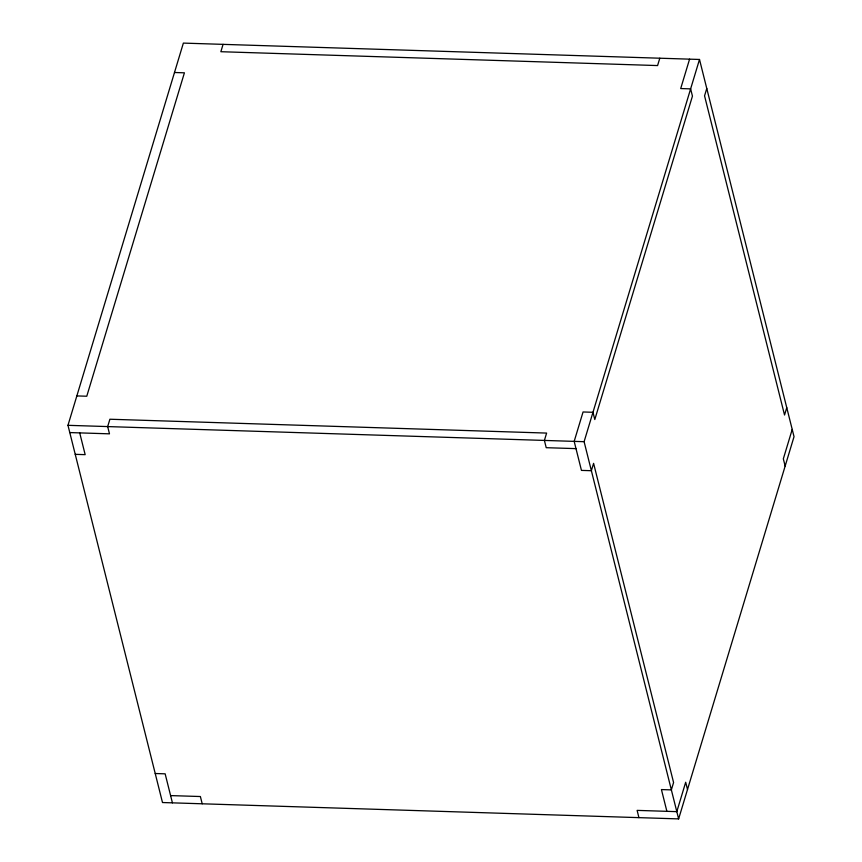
<?xml version="1.0" encoding="UTF-8"?>
<svg xmlns="http://www.w3.org/2000/svg" width="862" height="862" viewBox="0 0 862 862"><rect width="100%" height="100%" fill="white"/><g stroke="black" fill="none" stroke-linecap="round" stroke-linejoin="round"><path stroke-width="1.29" d="M67.969 425.322L183.369 43.1L699.502 59.467L794.031 436.678L678.631 818.9L162.498 802.533L67.969 425.322L584.102 441.689L678.631 818.9M223.075 44.361L220.855 51.709L657.577 65.566L659.796 58.217M689.578 59.155L680.7 88.56L690.624 88.872L692.445 96.124L594.802 419.546L592.981 412.295L583.057 411.971L574.178 441.376L581.451 470.393L591.375 470.706L593.595 463.357L673.578 782.534L671.358 789.883L661.434 789.57L666.886 811.336M584.102 441.689L699.502 59.467M706.775 88.484L704.556 95.844L784.539 415.01L786.758 407.661M792.21 429.427L783.332 458.832L785.153 466.083M174.49 72.505L184.414 72.817L86.771 396.229L76.847 395.917M69.79 432.573L109.485 433.834L107.675 426.582L109.894 419.234L546.616 433.08L544.396 440.428L546.217 447.69L575.999 448.628M75.242 454.339L85.166 454.651L79.713 432.886M155.225 773.516L165.148 773.828L172.422 802.845M170.611 795.594L200.383 796.531L202.204 803.783M687.51 789.495L685.689 782.243L676.81 811.648L637.115 810.388L638.925 817.639"/></g></svg>
